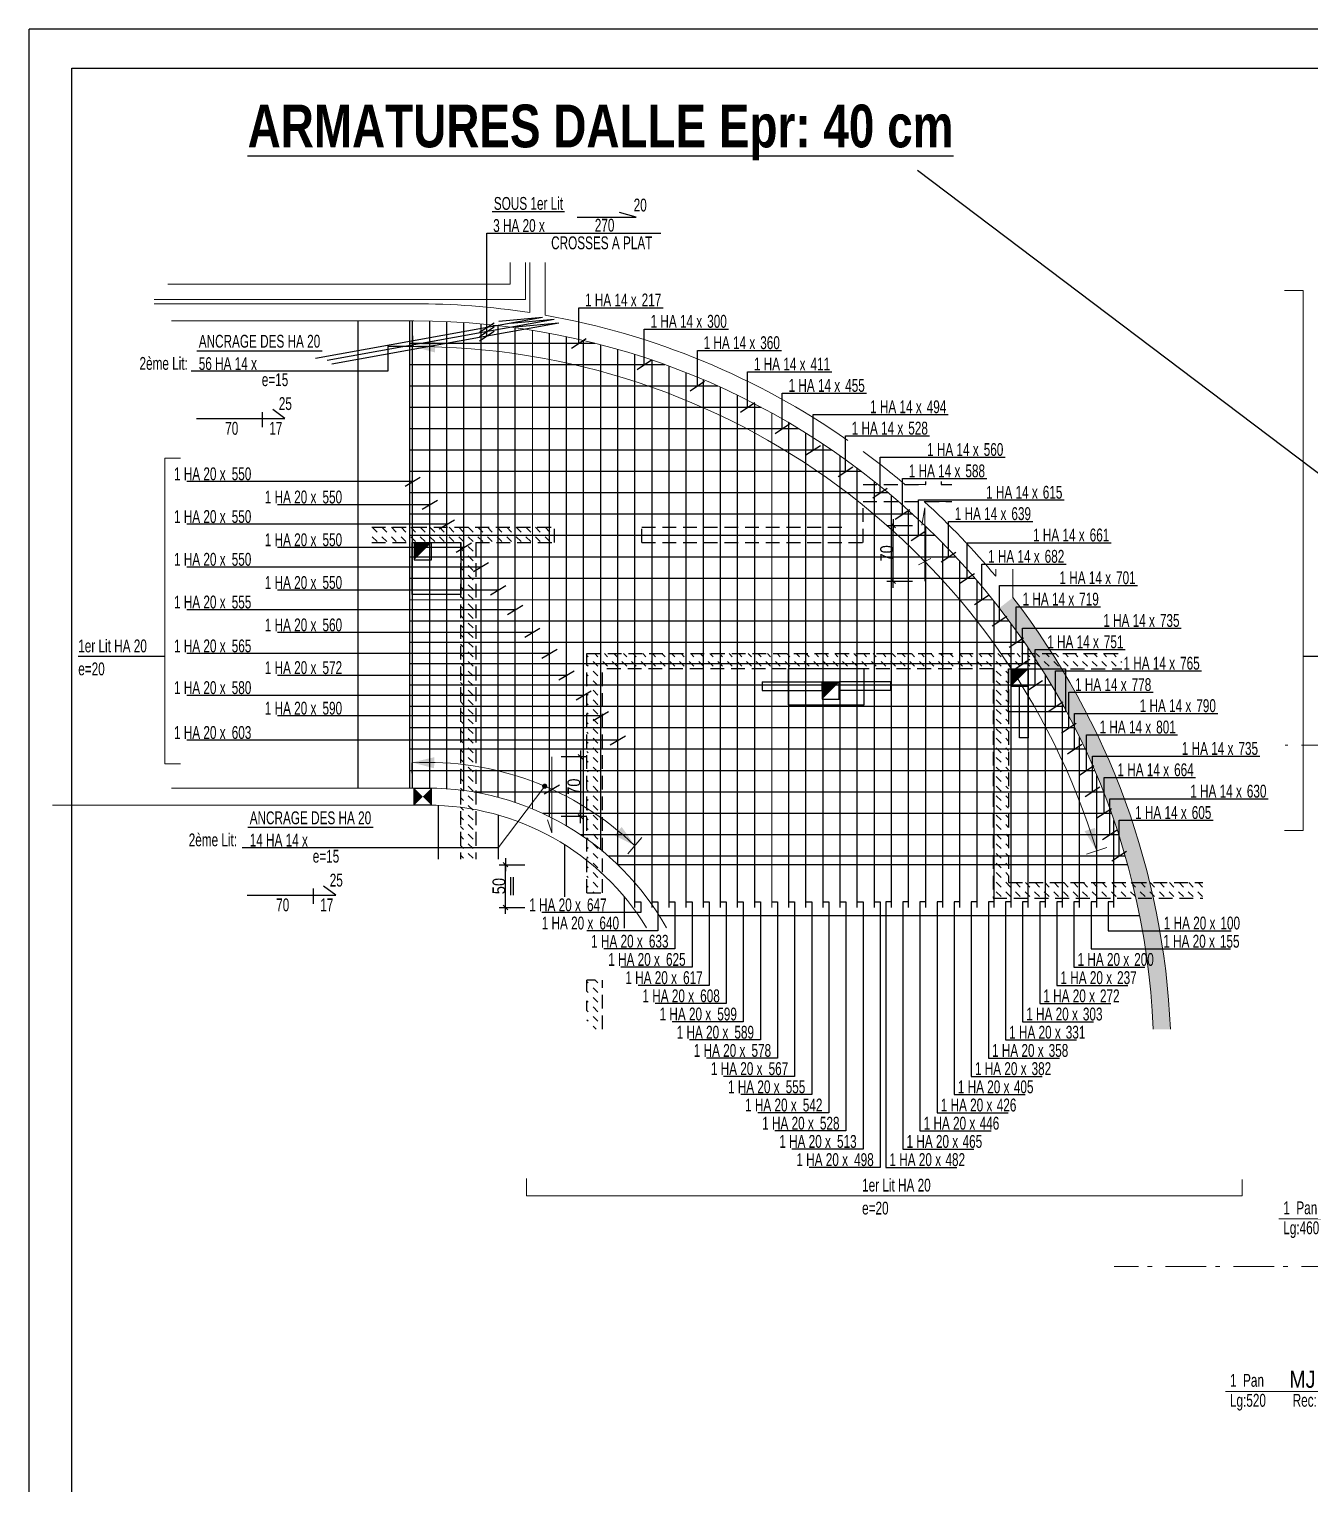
# Model space of a CAD drawing. Header units: centimetres. Extents: x 35662 to 42652, y -17547 to -13347.
# Drawn here: x 35662 to 37160, y -15049 to -13347 of the extents above; entities that cross this region are included whole.
import ezdxf
from ezdxf.enums import TextEntityAlignment as Align

# ---------------------------------------------------------------- set-up
doc = ezdxf.new("R2010")
doc.units = ezdxf.units.CM
doc.header["$LTSCALE"] = 25.4
doc.header["$PDMODE"] = 1
doc.header["$PDSIZE"] = -2
doc.linetypes.add('CACHEX2', pattern=[19.049999999999997, 12.7, -6.35])
doc.linetypes.add('Style de ligne -6', pattern=[1.0416400000000001, 0.625, -0.20828, 0.06943000000000005, -0.13893])
for name, color, linetype in [('01_cote_gen', 4, 'Continuous'), ('01_linteaux', 2, 'Continuous'), ('01_murs_sup', 2, 'CACHEX2'), ('01_poch_murs', 253, 'Continuous'), ('01_poch_poteaux', 250, 'Continuous'), ('01_resv', 32, 'Continuous'), ('01_texte', 230, 'Continuous'), ('AA_COTES', 2, 'Continuous')]:
    doc.layers.add(name, color=color, linetype=linetype)
doc.layers.add('01_murs_coup', color=5, linetype='Continuous', lineweight=60)
doc.layers.add('B Général', color=7, linetype='Continuous', lineweight=5)
doc.styles.add('impact', font='impact.ttf')
doc.styles.add('PATIO', font='ARIALN.TTF')
doc.styles.add('STYLE2', font='ARIALN.TTF')
doc.dimstyles.new('JB50', dxfattribs={"dimscale": 0.1, "dimtxt": 150, "dimasz": 15, "dimexe": 0.1, "dimexo": 0.1, "dimgap": 0.09, "dimtad": 1, "dimdec": 1, "dimdsep": 46, "dimtxsty": 'STYLE2', "dimblk1": 'BOND_G', "dimblk2": 'BOND_D', "dimsah": 1, "dimcen": 1.5, "dimdle": 0.01, "dimse1": 1, "dimse2": 1, "dimclrd": 4, "dimclre": 2, "dimclrt": 6, "dimazin": 2, "dimtfac": 2.333333333333333, "dimtdec": 1, "dimtix": 1, "dimtmove": 2, "dimatfit": 3, "dimldrblk": 'BOND_G', "dimfxl": 1, "dimtolj": 1, "dimtzin": 0, "dimarcsym": 0})
pattern_1 = [(135, (-3332.157661063662, -3495.674599498216), (-11.22532015133644, 8.881784197001252e-16), [7.9375, -7.9375])]

# ---------------------------------------------------------------- blocks, each defined once
blk = doc.blocks.new('BOND_G')
at = {"layer": 'AA_COTES', "color": 0}
for p, q in [((0, -5), (0, 14.99999999999999)), ((5, 0), (-5, 0)), ((1.767766952966312, 1.767766952966312), (-1.767766952966426, -1.767766952966426))]:
    blk.add_line(p, q, dxfattribs=at)
blk = doc.blocks.new('BOND_D')
at = {"layer": 'AA_COTES', "color": 0}
for p, q in [((5, 0), (-5, 0)), ((-1.767766952966312, -1.767766952966312), (1.767766952966426, 1.767766952966426)), ((0, 5), (0, -15))]:
    blk.add_line(p, q, dxfattribs=at)
blk = doc.blocks.new('*D49')
at = {"color": 4, "lineweight": -2, "transparency": 16777216}
blk.add_line((36672.36693884334, -13991.38816630025), (36672.36693884334, -13929.06830539344), dxfattribs=at)
at = {"layer": 'Defpoints', "color": 0, "transparency": 16777216}
for p in [(36672.36693884334, -13927.56830539344), (36709.27016148273, -13927.56830539344), (36709.27016148273, -13992.88816630025)]:
    blk.add_point(p, dxfattribs=at)
at = {"color": 4, "lineweight": -2, "transparency": 16777216, "xscale": 1.5, "yscale": 1.5, "zscale": 1.5}
for name, p, rotation in [('BOND_D', (36672.36693884334, -13927.56830539344), 90), ('BOND_G', (36672.36693884334, -13992.88816630025), 270)]:
    blk.add_blockref(name, p, dxfattribs=dict(at, rotation=rotation))
at = {"color": 6, "transparency": 16777216, "insert": (36664.69934402752, -13960.22823584684), "char_height": 15, "attachment_point": 5, "rotation": 90, "style": 'STYLE2'}
blk.add_mtext('\\A1;70', dxfattribs=at)
blk = doc.blocks.new('*D58')
at = {"color": 4, "lineweight": -2, "transparency": 16777216}
blk.add_line((36218.93096066096, -14372.97476908985), (36218.93096066096, -14325.97476908986), dxfattribs=at)
at = {"layer": 'Defpoints', "color": 0, "transparency": 16777216}
for p in [(36218.93096066096, -14324.47476908986), (36370.27818784591, -14324.47476908986), (36370.27818784591, -14374.47476908985)]:
    blk.add_point(p, dxfattribs=at)
at = {"color": 4, "lineweight": -2, "transparency": 16777216, "xscale": 1.5, "yscale": 1.5, "zscale": 1.5}
for name, p, rotation in [('BOND_D', (36218.93096066096, -14324.47476908986), 90), ('BOND_G', (36218.93096066096, -14374.47476908985), 270)]:
    blk.add_blockref(name, p, dxfattribs=dict(at, rotation=rotation))
at = {"color": 6, "transparency": 16777216, "insert": (36211.26336584514, -14349.47476908985), "char_height": 15, "attachment_point": 5, "rotation": 90, "style": 'STYLE2'}
blk.add_mtext('\\A1;50', dxfattribs=at)
blk = doc.blocks.new('*D99')
at = {"color": 4, "lineweight": -2, "transparency": 16777216}
blk.add_line((36306.60159129211, -14199.72025563593), (36306.60159129211, -14266.72025563593), dxfattribs=at)
at = {"layer": 'Defpoints', "color": 0, "transparency": 16777216}
for p in [(36273.08730271352, -14198.22025563593), (36270.27818784591, -14268.22025563593), (36306.60159129211, -14268.22025563593)]:
    blk.add_point(p, dxfattribs=at)
at = {"color": 4, "lineweight": -2, "transparency": 16777216, "xscale": 1.5, "yscale": 1.5, "zscale": 1.5}
for name, p, rotation in [('BOND_G', (36306.60159129211, -14198.22025563593), 90), ('BOND_D', (36306.60159129211, -14268.22025563593), 270)]:
    blk.add_blockref(name, p, dxfattribs=dict(at, rotation=rotation))
at = {"color": 6, "transparency": 16777216, "insert": (36298.93399647629, -14233.22025563592), "char_height": 15, "attachment_point": 5, "rotation": 90, "style": 'STYLE2'}
blk.add_mtext('\\A1;70', dxfattribs=at)

msp = doc.modelspace()

# ---------------------------------------------------------------- hatches: boundary and pattern name
at = {"layer": '01_murs_sup'}
h = msp.add_hatch(dxfattribs=at)
h.set_pattern_fill('DASH', color=256, scale=2.5, angle=135)
h.set_pattern_definition(pattern_1)
h.paths.add_polyline_path([(36062.51701313252, -13929.47476858199), (36062.51701313252, -13947.47476858199), (36166.1824830768, -13947.47476858199), (36166.1824830768, -14318.17387276848), (36184.18248307681, -14318.17387276848), (36184.1824830768, -13947.47476858199), (36276.18247282428, -13947.47476858199), (36276.18247282428, -13929.47476858199)])
h = msp.add_hatch(dxfattribs=at)
h.set_pattern_fill('DASH', color=256, scale=2.5, angle=135)
h.set_pattern_definition(pattern_1)
h.paths.add_polyline_path([(37034.21248052531, -14363.47476902133), (37034.21248052531, -14345.47476902133), (36807.18251173951, -14345.47476911393), (36807.18251163765, -14095.47476602979), (36939.70590899815, -14095.47476620463), (36939.70590899815, -14077.47476620471), (36314.18248364556, -14077.47476537954), (36314.18248364556, -14357.47473834917), (36332.18248364556, -14357.47473834917), (36332.18248364556, -14095.47476962693), (36789.18251163765, -14095.47476943735), (36789.18251174685, -14363.47476912126)])
h.paths.add_polyline_path([(36314.18248364556, -14516.8845701451), (36332.18248364556, -14516.8845701451), (36332.18248364556, -14459.47473848404), (36314.18248364556, -14459.47473848404)])
at = {"layer": '01_poch_poteaux'}
h = msp.add_hatch(color=256, dxfattribs=at)
h.dxf.hatch_style = 1
h.paths.add_polyline_path([(36812.18013473946, -14011.97561972677), (36796.35852985938, -14024.20986751807, -0.01891624325692418), (36834.41662712052, -14077.47476606582), (36858.25093006261, -14077.47476609726, 0.02262012016290113)])
h.paths.add_polyline_path([(36858.25093006261, -14077.47476609726), (36834.41662712052, -14077.47476606582, -0.003100607861043415), (36840.26652908864, -14086.47479173666), (36863.91550229363, -14086.47479173666, 0.003002379837214189)])
h.paths.add_polyline_path([(36863.91550229363, -14086.47479173666), (36840.26652908864, -14086.47479173666, -0.003076125092890253), (36845.95949710661, -14095.47476608095), (36869.43081630782, -14095.47476611192, 0.002980133674453663)])
h.paths.add_polyline_path([(36873.90576685488, -14102.9586903825, 0.002461846635441756), (36869.43081831357, -14095.47476942914), (36845.95949919596, -14095.47476942942, -0.01609083145210771), (36873.90576685488, -14143.64712037111)])
h.paths.add_polyline_path([(36873.90576685488, -14102.9586903825), (36873.90576685488, -14143.64712037111, -0.0627323129261425), (36951.77018093398, -14345.47476905496), (36972.36078776186, -14345.47476904656, 0.07430428047749849)])
h.paths.add_polyline_path([(36972.36078776186, -14345.47476904656), (36951.77018093398, -14345.47476905496, -0.005342893608261698), (36956.02686343825, -14363.47476905321), (36976.51612993903, -14363.47476904486, 0.00521570047858698)])
h.paths.add_polyline_path([(36840.46854568802, -14247.66860753521), (36924.0313014861, -14247.66860753521), (36924.0313014861, -14228.2381846157), (36840.46854568802, -14228.2381846157)], flags=9)
edge = h.paths.add_edge_path()
edge.add_line((36976.39660953179, -14516.8845701451), (36989.13173774186, -14516.8845701451))
edge.add_line((36989.13173774186, -14516.8845701451), (36989.13173774186, -14434.54580132559))
edge.add_arc((36111.68232433653, -14553.64404430689), 885.495265129403, 7.729651493187017, 12.40146809642031)
edge.add_line((36976.51612993903, -14363.47476904486), (36956.02686343825, -14363.47476905321))
edge.add_arc((36111.68232433694, -14553.64404430682), 865.4952651289865, 2.4342091044139806, 12.692767989784727, ccw=False)
edge = h.paths.add_edge_path()
edge.add_line((36989.13173774186, -14516.8845701451), (36996.41426431944, -14516.8845701451))
edge.add_arc((36111.6823243374, -14553.64404430675), 885.4952651285203, 2.379197508378856, 7.729651493185782)
edge.add_line((36989.13173774186, -14434.54580132559), (36989.13173774186, -14516.8845701451))

# ---------------------------------------------------------------- linework, layer by layer
at = {"layer": '01_cote_gen'}
for p, q in [((42651.78691890574, -13346.82118326592), (35661.78691890574, -13346.82118326594)), ((35661.78691890574, -17546.82118326594), (35661.78691890574, -13346.82118326593))]:
    msp.add_line(p, q, dxfattribs=at)
at = {"layer": '01_linteaux'}
for p, q in [((36046.42992508502, -14234.59081481147), (36046.42992508502, -13688.14763609409)), ((36106.42992508502, -13687.67828352716), (36106.429925085, -14234.36513232579)), ((36140.1824830768, -14255.07638893438), (36140.1824830768, -14318.17387276848)), ((36210.1824830768, -14266.2645313972), (36210.1824830768, -14318.17387276848)), ((36288.18248364556, -14361.87803449326), (36288.18248364555, -14301.07454263558)), ((36946.28612091183, -14324.47476908985), (36350.27818784591, -14324.47476908985)), ((36358.18248364556, -14398.82917405471), (36358.18248364555, -14362.24184629161)), ((36960.48372059125, -14384.47476908986), (36399.04810705599, -14384.47476908985))]:
    msp.add_line(p, q, dxfattribs=at)
at = {"layer": '01_murs_coup', "linetype": 'Continuous', "lineweight": 18}
for p, q in [((36224.16600764525, -13619.89224222757), (36224.16600764526, -13645.14877934553)), ((36242.16600764526, -13619.89224222757), (36242.16600764526, -13663.14877934554)), ((36247.21442390972, -13678.5823810221), (36247.21442390972, -13619.89224222757)), ((36265.21442390972, -13678.49345034772), (36265.21442390973, -13619.89224222757)), ((36265.21442390972, -13681.56047092293), (36265.21442390972, -13619.89224222757)), ((36224.16600764526, -13645.14877934554), (35824.16600840194, -13645.14877934554)), ((36224.16600764526, -13645.14877934554), (36103.76217296419, -13645.14877934554)), ((36242.16600764526, -13663.14877934554), (35808.16600840194, -13663.14877934554)), ((36242.16600764526, -13663.14877934554), (36103.76217296418, -13663.14877934554)), ((37129.9147239773, -13652.60948011555), (37151.50598889755, -13652.60948011555)), ((37151.50598889755, -13652.60948011555), (37151.50598889755, -14284.55007669896)), ((36111.68232433745, -13668.14877917827), (35808.16600840195, -13668.14877917827)), ((36111.68232433745, -13668.14877917827), (36103.76217296418, -13668.14877917827)), ((36111.68232433745, -13688.14877917827), (35828.16600840195, -13688.14877917827)), ((36111.68232433745, -13688.14877917827), (36103.76217296418, -13688.14877917827)), ((36250.27818784591, -14259.1357145145), (36250.2781878459, -13699.31785333625)), ((36530.27818784591, -14374.47476908985), (36530.27818784591, -13796.10885897644)), ((35838.73091702956, -13848.69535676163), (35820.54676493757, -13848.69535676163)), ((35820.54676493757, -13848.69535676163), (35820.54676493757, -14185.19617792378)), ((36685.78826297415, -13879.47475118592), (36710.23012791957, -13879.47475118592)), ((36685.78826297411, -13879.47475118592), (36710.23012791957, -13879.47475118592)), ((36710.18247263048, -13876.29058133471), (36710.18247263048, -13879.4747512229)), ((36710.23012791957, -13876.29058133471), (36710.23012791957, -13879.47475118592)), ((36728.23012791957, -13876.29058133471), (36728.23012791957, -13879.47475118592)), ((36728.2301280793, -13879.47475118592), (36740.8566325955, -13879.47475118592)), ((36728.23012791957, -13879.47475118592), (36740.8566325955, -13879.47475118592)), ((36708.47743197718, -13899.47475118592), (36740.8566325955, -13899.47475118592)), ((36709.27016148273, -13906.99059089473), (36705.66404273141, -13927.26117784463)), ((36709.27016148273, -13906.99059089473), (36709.27016148273, -13992.88816630025)), ((36792.18013473946, -13978.53358735973), (36792.18013473946, -13987.05372087806)), ((36812.18013473946, -13978.53358735973), (36812.18013473946, -14011.97561972677)), ((36788.71891612692, -14014.47476908985), (36106.429925085, -14014.47476908986)), ((35820.54676493757, -14185.19617792378), (35820.54676493757, -14206.53014786565)), ((35838.73091702956, -14206.53014786565), (35820.54676493757, -14206.53014786565)), ((36273.08730271352, -14198.22025563593), (36273.08730271352, -14287.05833247499)), ((36127.86588546764, -14234.8356279769), (35828.16600840195, -14234.8356279769)), ((36127.86588546764, -14234.8356279769), (36062.51701313251, -14234.8356279769)), ((36127.86588670195, -14254.8356279769), (35689.13554487505, -14254.8356279769)), ((36127.86588670195, -14254.8356279769), (36062.51701313251, -14254.8356279769)), ((36273.08730271352, -14287.05833247499), (36267.85738601595, -14271.90062002918)), ((37151.50598889755, -14284.55007669896), (37129.9147239773, -14284.55007669896)), ((36243.58581475717, -14711.76387208833), (36243.58581475717, -14691.78484596197)), ((37080.34694464605, -14692.73619610256), (37080.34694464605, -14711.76387208833)), ((37080.34694464605, -14711.76387208833), (36243.58581475717, -14711.76387208833))]:
    msp.add_line(p, q, dxfattribs=at)
for centre, radius, start, end in [((36111.68232433745, -14553.64404430673), 885.4952651284708, 81.1958183215422, 90), ((36111.68232433745, -14553.64404430673), 885.4952651284708, 81.1958183215425, 90), ((36111.68232433745, -14553.64404430673), 885.4952651284708, 55.03170159053975, 80.01527817753073), ((36111.68232433745, -14553.64404430673), 865.4952651284675, 2.434209104412161, 90), ((36111.68232433745, -14553.64404430673), 885.4952651284708, 49.58310368500369, 53.59773383139424), ((36111.68232433745, -14553.64404430673), 885.4952651284708, 39.78115545622403, 47.62597131951355), ((36111.68232433745, -14553.64404430673), 885.4952651284708, 2.379197508373615, 37.71342313309149), ((36127.90959637596, -14555.09301573142), 320.2573907374179, 29.33552111288969, 90.00782011795503), ((36127.90958846371, -14555.09306316974), 300.2574383732797, 31.50390103751146, 90.00833926559378)]:
    msp.add_arc(centre, radius, start, end, dxfattribs=at)
at = {"layer": '01_murs_sup', "ltscale": 0.05}
for p, q in [((36637.18247340612, -13879.4747512229), (36710.18247271034, -13879.4747512229)), ((36728.18247279021, -13876.29058133471), (36728.18247279021, -13879.4747512229)), ((36728.18247271034, -13879.4747512229), (36740.85663259551, -13879.4747512229)), ((36637.18247340612, -13947.47476858199), (36637.18247340612, -13899.4747512229)), ((36637.18247340612, -13899.4747512229), (36740.8566325955, -13899.4747512229)), ((36062.51701313251, -13929.47476858199), (36276.18247282428, -13929.47476858199)), ((36276.18247282428, -13947.47476858199), (36276.18247282428, -13929.47476858199)), ((36378.18247295915, -13929.47476858199), (36619.18247340612, -13929.47476858199)), ((36378.18247295915, -13947.47476858199), (36378.18247295915, -13929.47476858199)), ((36062.51701313251, -13947.47476858198), (36166.1824830768, -13947.47476858199)), ((36166.1824830768, -13947.47476858199), (36166.1824830768, -14318.17387276848)), ((36166.1824830768, -13947.47476858199), (36166.1824830768, -14318.17387276848)), ((36184.1824830768, -13947.47476858199), (36184.1824830768, -14318.17387276848)), ((36184.1824830768, -13947.47476858199), (36184.1824830768, -14318.17387276848)), ((36184.1824830768, -13947.47476858199), (36276.18247282428, -13947.47476858199)), ((36378.18247295915, -13947.47476858199), (36637.18247340612, -13947.47476858199)), ((36314.18248302265, -14077.47476537954), (36939.70590899815, -14077.47476620471)), ((36314.18248364556, -14357.47473834917), (36314.18248364556, -14077.47476962693)), ((36332.18248364556, -14357.47473834917), (36332.18248364556, -14095.47476962693)), ((36789.18251163765, -14095.47476943735), (36332.18248364556, -14095.47476962693)), ((36789.18251163765, -14095.47476943735), (36789.18251174685, -14363.47476912126)), ((36807.18251163765, -14095.47476943001), (36807.18251173951, -14345.47476911393)), ((36807.18251162209, -14095.47476602979), (36939.70590899815, -14095.47476620463)), ((36807.18251162209, -14095.47476602979), (36939.70590899815, -14095.47476620463)), ((36807.18251173951, -14345.47476911393), (37034.21248052531, -14345.47476902133)), ((36314.18248364556, -14357.47473834917), (36332.18248364556, -14357.47473834917)), ((36789.18251174685, -14363.47476912126), (37034.21248052531, -14363.47476902132)), ((36323.56078473809, -14459.47473848404), (36314.18248364556, -14459.47473848404)), ((36314.18248364556, -14472.54707769416), (36314.18248364556, -14459.47473848404)), ((36332.18248364556, -14516.8845701451), (36332.18248364556, -14459.47473848404)), ((36314.18248364556, -14494.99771799685), (36314.18248364556, -14483.7723978455))]:
    msp.add_line(p, q, dxfattribs=at)
at = {"layer": '01_poch_murs'}
for p, q in [((36110.27818784591, -14234.8356279769), (36110.2781878459, -13688.14877917827)), ((36130.27818784591, -14234.84438404599), (36130.27818784589, -13688.34857579891)), ((36150.27818784591, -14235.61775465853), (36150.2781878459, -13689.00977868928)), ((36170.27818784591, -14237.65058192838), (36170.27818784589, -13690.13458938485)), ((36190.27818784591, -14240.96731617789), (36190.2781878459, -13691.72482291812)), ((36210.27818784591, -14245.60923350496), (36210.27818784589, -13693.78306155498)), ((36230.27818784591, -14251.63714117566), (36230.2781878459, -13696.31267597913)), ((36323.5242028501, -13714.47476908985), (36106.42992508502, -13714.47476908985)), ((36270.27818784591, -14268.22025563593), (36270.27818784591, -13702.80363269137)), ((36290.27818784591, -14279.04730062973), (36290.2781878459, -13706.77594861682)), ((36310.27818784591, -14291.83175164723), (36310.2781878459, -13711.24168381792)), ((36330.27818784591, -14306.87587388096), (36330.2781878459, -13716.20873192924)), ((36350.27818784591, -14324.62174669857), (36350.27818784591, -13721.68607188478)), ((36370.27818784591, -14374.47476908985), (36370.27818784591, -13727.68385559537)), ((36390.27818784591, -14374.47476908985), (36390.27818784591, -13734.21351107297)), ((36405.29847725248, -13739.47476908986), (36106.42992508501, -13739.47476908986)), ((36410.27818784591, -14374.47476908985), (36410.27818784591, -13741.28786364739)), ((36430.27818784591, -14374.47476908985), (36430.27818784591, -13748.9212785575)), ((36467.06086760289, -13764.47476908985), (36106.42992508501, -13764.47476908985)), ((36450.27818784591, -14374.47476908985), (36450.27818784591, -13757.12982900687)), ((36470.27818784591, -14374.47476908985), (36470.27818784591, -13765.93149481014)), ((36490.27818784591, -14374.47476908985), (36490.27818784591, -13775.34639809798)), ((36510.27818784591, -14374.47476908985), (36510.27818784591, -13785.3970843038)), ((36518.04099937013, -13789.47476908986), (36106.429925085, -13789.47476908986)), ((36561.91652620926, -13814.47476908985), (36106.42992508501, -13814.47476908985)), ((36550.27818784591, -14374.47476908985), (36550.27818784591, -13807.51019406734)), ((36570.27818784591, -14374.47476908985), (36570.27818784591, -13819.63322154407)), ((36590.27818784591, -14374.47476908985), (36590.27818784591, -13832.51433794844)), ((36600.60389299238, -13839.47476908985), (36106.42992508501, -13839.47476908986)), ((36610.27818784591, -14374.47476908985), (36610.27818784591, -13846.19495154312)), ((36635.25444358832, -13864.47476908986), (36106.42992508501, -13864.47476908985)), ((36630.27818784591, -14374.47476908985), (36630.27818784591, -13860.72241503563)), ((36650.27818784591, -14374.47476908985), (36650.27818784591, -13876.15120318487)), ((36666.62486894696, -13889.47476908985), (36106.42992508501, -13889.47476908985)), ((36670.27818784591, -14374.47476908985), (36670.27818784591, -13892.54441850814)), ((36695.24439608178, -13914.47476908986), (36106.42992508501, -13914.47476908985)), ((36690.27818784591, -14374.47476908985), (36690.27818784591, -13909.97574410025)), ((36721.50045734054, -13939.47476908986), (36106.42992508501, -13939.47476908985)), ((36710.27818784591, -14374.47476908985), (36710.27818784591, -13928.53201742646)), ((36730.27818784591, -14374.47476908985), (36730.27818784591, -13948.31668526039)), ((36745.68675578901, -13964.47476908985), (36106.42992508501, -13964.47476908986)), ((36750.27818784591, -14374.47476908985), (36750.27818784591, -13969.45453989084)), ((36768.03214178319, -13989.47476908985), (36106.429925085, -13989.47476908985)), ((36770.27818784591, -14374.47476908985), (36770.27818784591, -13992.09837160562)), ((36790.27818784591, -14374.47476908985), (36790.27818784591, -14016.43858269171)), ((36807.89494299841, -14039.47476908985), (36106.42992508501, -14039.47476908985)), ((36810.27818784591, -14374.47476908985), (36810.27818784591, -14042.71755894052)), ((36825.68195609057, -14064.47476908986), (36106.429925085, -14064.47476908985)), ((36830.27818784591, -14374.47476908985), (36830.27818784591, -14071.25204716298)), ((36842.18142625643, -14089.47476908985), (36106.429925085, -14089.47476908985)), ((36850.27818784591, -14374.47476908985), (36850.27818784591, -14102.46979374716)), ((36857.47881243945, -14114.47476908985), (36106.42992508499, -14114.47476908985)), ((36871.64670865169, -14139.47476908986), (36106.429925085, -14139.47476908986)), ((36870.27818784591, -14374.47476908985), (36870.27818784591, -14136.97346719856)), ((36884.74721759478, -14164.47476908985), (36106.429925085, -14164.47476908985)), ((36890.27818784591, -14374.47476908985), (36890.27818784591, -14175.66185519286)), ((36896.83377020494, -14189.47476908986), (36106.429925085, -14189.47476908986)), ((36907.9525402244, -14214.47476908986), (36106.42992508499, -14214.47476908985)), ((36910.27818784591, -14374.47476908985), (36910.27818784591, -14219.98748323384)), ((36918.14355742277, -14239.47476908985), (36182.22275048106, -14239.47476908985)), ((36927.44159289059, -14264.47476908986), (36262.46750599454, -14264.47476908985)), ((36930.27818784591, -14374.47476908985), (36930.27818784591, -14272.60513915898)), ((36935.8768693274, -14289.47476908985), (36306.82785529047, -14289.47476908985)), ((36943.47563505354, -14314.47476908985), (36339.25683601982, -14314.47476908985))]:
    msp.add_line(p, q, dxfattribs=at)
at = {"layer": '01_resv'}
for p, q in [((36112.20944935452, -13947.71707228414), (36112.20944935452, -13967.71707228414)), ((36112.20944935452, -13947.71707228414), (36132.20944935452, -13947.71707228414)), ((36112.20944935452, -13947.71707228414), (36112.20944935452, -13967.71707228414)), ((36132.20944935452, -13967.71707228414), (36132.20944935452, -13947.71707228414)), ((36112.20944935452, -13967.71707228414), (36132.20944935452, -13967.71707228414)), ((36810.11137844589, -14095.84757178025), (36830.11137844613, -14095.84757178025)), ((36810.11137844613, -14115.84757178025), (36810.11137844589, -14095.84757178025)), ((36830.11137844613, -14095.84757178025), (36830.11137844613, -14115.84757178025)), ((36519.14905904618, -14110.5603399682), (36519.14905904618, -14120.5603399682)), ((36519.14905904618, -14110.5603399682), (36589.14905904618, -14110.5603399682)), ((36519.14905904618, -14120.5603399682), (36589.14905904618, -14120.5603399682)), ((36589.14905904618, -14110.8513197098), (36589.14905904618, -14130.8513197098)), ((36609.14905904618, -14110.8513197098), (36589.14905904618, -14110.8513197098)), ((36589.14905904618, -14120.5603399682), (36589.14905904618, -14110.8513197098)), ((36669.14905904618, -14110.5603399682), (36609.14905904618, -14110.5603399682)), ((36609.14905904618, -14130.8513197098), (36609.14905904618, -14110.8513197098)), ((36609.14905904618, -14120.5603399682), (36609.14905904618, -14110.8513197098)), ((36669.14905904618, -14120.5603399682), (36609.14905904618, -14120.5603399682)), ((36669.14905904618, -14110.8513197098), (36669.14905904618, -14120.5603399682)), ((36830.11137844613, -14115.84757178025), (36810.11137844613, -14115.84757178025)), ((36820.11137844613, -14175.84757178025), (36820.11137844613, -14115.84757178025)), ((36830.11137844613, -14115.84757178025), (36830.11137844613, -14175.84757178025)), ((36589.14905904618, -14130.8513197098), (36609.14905904618, -14130.8513197098)), ((36830.11137844613, -14175.84757178025), (36820.11137844613, -14175.84757178025)), ((36112.10944935452, -14234.86376645019), (36132.08131088124, -14234.86376645019)), ((36112.10944935452, -14254.82851269567), (36112.10944935452, -14234.86376645019)), ((36132.08131088124, -14234.86376645019), (36132.07419560001, -14254.82851269567)), ((36132.07419560001, -14254.82851269567), (36112.10944935452, -14254.82851269567))]:
    msp.add_line(p, q, dxfattribs=at)
for points in [[(36109.64875747562, -13947.50170180962), (36166.65660443436, -13947.47476897836), (36166.6578382999, -14008.47476887409), (36109.64874475139, -14008.47476887409)], [(36549.25337652312, -14137.47476906667), (36638.25337652312, -14137.47477069822), (36638.25337652312, -14095.47476743512), (36549.25337652312, -14095.47476580357)], [(36806.9322239986, -14095.4747694299), (36873.90576685488, -14095.47476942908), (36873.90576685488, -14145.47476915899), (36806.9322239986, -14145.47476915981)]]:
    msp.add_lwpolyline(points, close=True, dxfattribs=at)
for points in [[(36112.20944935452, -13967.71707228414), (36112.20944935452, -13947.71707228414), (36132.20944935452, -13947.71707228414)], [(36810.11137844613, -14115.84757178025), (36810.11137844613, -14095.84757178025), (36830.11137844613, -14095.84757178025)], [(36589.14905904618, -14130.8513197098), (36589.14905904618, -14110.8513197098), (36609.14905904618, -14110.8513197098)], [(36112.10944935452, -14234.86376645019), (36112.10944935452, -14254.82851269567), (36132.07419560001, -14254.82851269567), (36132.3542015655, -14234.86710605306)]]:
    msp.add_solid(points, dxfattribs=at)
at = {"layer": '01_texte'}
for p, q in [((35711.78691890574, -17496.8212193025), (35711.78691890574, -13392.69723497873)), ((35711.78691890574, -13392.69723497873), (42601.78691890574, -13392.69723497873)), ((36700.66320772274, -13511.94385180805), (38265.57626040525, -14695.5560887028))]:
    msp.add_line(p, q, dxfattribs=at)
at = {"layer": '01_texte', "ltscale": 5}
for p, q in [((36203.32537584173, -13560.18935114625), (36287.94120448237, -13560.18935114625)), ((36371.59473364246, -13566.73462427379), (36352.22962728834, -13561.26511673092)), ((36302.55390731999, -13566.73462427379), (36371.59473364246, -13566.73462427379)), ((36197.16416473137, -13705.97861506547), (36197.16416473137, -13585.72908557085)), ((36197.16416473137, -13585.72908557085), (36400.63626007381, -13585.72908557085)), ((36262.21913539866, -13684.21598273252), (35996.77288650912, -13732.05057238881)), ((36262.21913539866, -13684.21598273252), (36211.22576531172, -13688.87912324987)), ((36304.5897903226, -13714.47476908985), (36304.5897903226, -13672.76073520814)), ((36304.5897903226, -13672.76073520814), (36403.10884006061, -13672.76073520814)), ((36275.82801947083, -13686.5475529912), (36010.38177058129, -13734.38214264749)), ((36281.27155793284, -13690.82209031636), (36015.8253090433, -13738.65667997265)), ((36188.65320933499, -13701.57682716219), (36205.67512012776, -13690.3015259613)), ((36188.65320933499, -13706.36077860159), (36205.67512012776, -13695.08547740071)), ((36188.65320933499, -13711.61626566591), (36205.67512012776, -13700.34096446503)), ((36275.82801947083, -13686.5475529912), (36224.83464938389, -13691.21069350854)), ((36281.27155793284, -13690.82209031636), (36230.2781878459, -13695.48523083371)), ((36381.2220203002, -13739.47476908986), (36381.2220203002, -13697.76073520815)), ((36381.2220203002, -13697.76073520815), (36479.74107003821, -13697.76073520815)), ((36081.36006873906, -13718.14877917827), (36081.36006873906, -13747.20014092548)), ((36111.68232433745, -13718.14877917827), (36081.36006873906, -13718.14877917827)), ((36296.07883492621, -13720.11241969029), (36313.10074571898, -13708.83711848941)), ((35857.78200210856, -13723.07342476691), (36004.51704927458, -13723.07342476691)), ((36372.71106490381, -13745.1124196903), (36389.73297569658, -13733.83711848942)), ((36443.26323788868, -13764.47476908985), (36443.26323788868, -13722.76073520814)), ((36443.26323788868, -13722.76073520814), (36541.78228762669, -13722.76073520814)), ((36081.36006873906, -13747.20014092548), (35851.37526867224, -13747.20014092548)), ((36502.04291143907, -13789.47476908986), (36502.04291143907, -13747.76073520815)), ((36502.04291143907, -13747.76073520815), (36600.56196117708, -13747.76073520815)), ((36434.75228249229, -13770.1124196903), (36451.77419328506, -13758.83711848941)), ((36493.53195604269, -13795.1124196903), (36510.55386683546, -13783.83711848942)), ((36542.57498498341, -13814.47476908985), (36542.57498498341, -13772.76073520814)), ((36542.57498498341, -13772.76073520814), (36641.09403472142, -13772.76073520814)), ((35857.38545264567, -13802.37631958559), (35960.89309462691, -13802.37631958559)), ((35934.3221723754, -13794.84578150887), (35934.3221723754, -13812.68131821003)), ((35960.89309462691, -13802.37631958559), (35946.61620964779, -13792.07132096115)), ((36578.77463015531, -13839.47476908985), (36578.77463015531, -13797.76073520814)), ((36578.77463015531, -13797.76073520814), (36736.45183229817, -13797.76073520814)), ((36534.06402958703, -13820.1124196903), (36551.08594037979, -13808.83711848941)), ((36570.26367475893, -13845.1124196903), (36587.2855855517, -13833.83711848941)), ((36616.36761962986, -13864.47476908986), (36616.36761962986, -13822.76073520814)), ((36616.36761962986, -13822.76073520814), (36714.88666936787, -13822.76073520814)), ((36656.88453394159, -13889.47476908985), (36656.88453394159, -13847.76073520814)), ((36656.88453394159, -13847.76073520814), (36803.11179701054, -13847.76073520814)), ((36101.37786103387, -13881.53982208718), (36119.17851465794, -13870.86576878976)), ((36607.85666423348, -13870.1124196903), (36624.87857502625, -13858.83711848941)), ((36110.2781878459, -13876.20279543847), (35846.07258722245, -13876.20279543847)), ((36648.3735785452, -13895.1124196903), (36665.39548933797, -13883.83711848941)), ((36683.15638762347, -13914.47476908986), (36683.15638762347, -13872.76073520814)), ((36683.15638762347, -13872.76073520814), (36781.67543736148, -13872.76073520814)), ((36130.27818784591, -13903.32979449679), (35952.22758978492, -13903.32979449679)), ((36121.37786103388, -13908.6668211455), (36139.17851465795, -13897.99276784808)), ((36701.92191134574, -13939.47476908986), (36701.92191134574, -13897.76073520814)), ((36701.92191134574, -13897.76073520814), (36872.16481224114, -13897.76073520814)), ((36141.37786103387, -13931.53982208718), (36159.17851465794, -13920.86576878976)), ((36674.64543222709, -13920.1124196903), (36691.66734301986, -13908.83711848941)), ((36736.95098266008, -13964.47476908985), (36736.95098266008, -13922.76073520814)), ((36736.95098266008, -13922.76073520814), (36835.47003239809, -13922.76073520814)), ((36150.2781878459, -13926.20279543847), (35846.07258722245, -13926.20279543847)), ((36693.41095594935, -13945.1124196903), (36710.43286674212, -13933.83711848941)), ((36170.2781878459, -13953.32979449679), (35952.22758978492, -13953.32979449679)), ((36161.37786103387, -13958.6668211455), (36179.17851465794, -13947.99276784807)), ((36758.6356123906, -13989.47476908985), (36758.6356123906, -13947.76073520814)), ((36758.6356123906, -13947.76073520814), (36927.01754179393, -13947.76073520814)), ((36181.37786103387, -13981.53982208718), (36199.17851465794, -13970.86576878976)), ((36728.4400272637, -13970.1124196903), (36745.46193805647, -13958.83711848941)), ((36775.87918931351, -14014.47476908985), (36775.87918931351, -13972.76073520814)), ((36775.87918931351, -13972.76073520814), (36874.39823905152, -13972.76073520814)), ((36190.27818784591, -13976.20279543847), (35846.07258722245, -13976.20279543847)), ((36750.12465699422, -13995.1124196903), (36767.14656778699, -13983.83711848941)), ((36210.1824830768, -14003.32979449679), (35952.22758978492, -14003.32979449679)), ((36201.28215626477, -14008.6668211455), (36219.08280988884, -13997.99276784807)), ((36796.51933787642, -14039.47476908985), (36796.51933787642, -13997.76073520814)), ((36796.51933787642, -13997.76073520814), (36957.87591668131, -13997.76073520814)), ((36221.37786103388, -14031.53982208718), (36239.17851465795, -14020.86576878976)), ((36767.36823391712, -14020.1124196903), (36784.39014470989, -14008.83711848941)), ((36816.22895049718, -14064.47476908986), (36816.22895049718, -14022.76073520814)), ((36816.22895049718, -14022.76073520814), (36914.74800023519, -14022.76073520814)), ((36230.27818784591, -14026.20279543847), (35846.07258722245, -14026.20279543847)), ((36788.00838248004, -14045.1124196903), (36805.03029327281, -14033.83711848941)), ((36250.27818784591, -14052.95436098289), (35952.22758978492, -14052.95436098289)), ((36241.37786103387, -14058.2913876316), (36259.17851465794, -14047.61733433418)), ((36807.7179951008, -14070.1124196903), (36824.73990589357, -14058.83711848941)), ((36823.58338695369, -14089.47476908985), (36823.58338695369, -14047.76073520814)), ((36823.58338695369, -14047.76073520814), (37009.12637083474, -14047.76073520814)), ((36261.37786103387, -14082.87694789446), (36279.17851465794, -14072.20289459704)), ((36838.29205908214, -14114.47476908985), (36838.29205908214, -14072.76073520814)), ((36838.29205908214, -14072.76073520814), (36943.57825050249, -14072.76073520814)), ((35820.54676493757, -14080.896754935), (35719.3479443608, -14080.896754935)), ((36270.27818784591, -14077.53992124575), (35846.07258722246, -14077.53992124575)), ((36815.0724315573, -14095.1124196903), (36832.09434235007, -14083.83711848941)), ((37252.70480947432, -14080.896754935), (37151.50598889755, -14080.896754935)), ((36290.27818784591, -14102.95436098289), (35952.22758978492, -14102.95436098289)), ((36281.37786103388, -14108.2913876316), (36299.17851465795, -14097.61733433418)), ((36829.78110368575, -14120.1124196903), (36846.80301447852, -14108.83711848941)), ((36862.06123388797, -14139.47476908986), (36862.06123388797, -14097.76073520814)), ((36862.06123388797, -14097.76073520814), (37032.74505762919, -14097.76073520814)), ((36310.27818784591, -14126.33560825757), (35846.07258722246, -14126.33560825757)), ((36301.37786103388, -14131.67263490628), (36319.17851465795, -14120.99858160886)), ((36877.58629594865, -14164.47476908985), (36877.58629594865, -14122.76073520814)), ((36877.58629594865, -14122.76073520814), (36976.10534568666, -14122.76073520814)), ((36853.55027849159, -14145.1124196903), (36870.57218928436, -14133.83711848941)), ((36330.27818784591, -14150.38283170023), (35952.22758978492, -14150.38283170023)), ((36321.37786103388, -14155.71985834894), (36339.17851465795, -14145.04580505152)), ((36869.07534055227, -14170.1124196903), (36886.09725134504, -14158.83711848941)), ((36884.42117745789, -14189.1786621651), (36884.42117745789, -14147.46462828338)), ((36884.42117745789, -14147.46462828338), (37051.69266797286, -14147.46462828338)), ((36341.37786103388, -14184.18398321454), (36359.17851465795, -14173.50992991712)), ((36898.4844276884, -14214.1786621651), (36898.4844276884, -14172.46462828338)), ((36898.4844276884, -14172.46462828338), (37004.77685082181, -14172.46462828338)), ((36350.27818784591, -14178.84695656583), (35846.07258722245, -14178.84695656583)), ((36875.91022206151, -14194.81631276554), (36892.93213285428, -14183.54101156465)), ((36889.97347229202, -14219.81631276554), (36906.99538308479, -14208.54101156465)), ((36905.37826441433, -14239.17866216509), (36905.37826441433, -14197.46462828338)), ((36905.37826441433, -14197.46462828338), (37100.97714032073, -14197.46462828338)), ((36918.89005991073, -14264.1786621651), (36918.89005991073, -14222.46462828338)), ((36918.89005991073, -14222.46462828338), (37025.72369776679, -14222.46462828338)), ((36264.18697590149, -14241.67673126203), (36281.98762952556, -14231.00267796461)), ((36896.86730901794, -14244.81631276554), (36913.88921981071, -14233.54101156465)), ((36910.37910451434, -14269.81631276554), (36927.40101530711, -14258.54101156465)), ((36925.49265866405, -14289.17866216509), (36925.49265866405, -14247.46462828338)), ((36925.49265866405, -14247.46462828338), (37110.80775209426, -14247.46462828338)), ((36936.51753687063, -14314.17866216509), (36936.51753687063, -14272.46462828338)), ((36936.51753687063, -14272.46462828338), (37046.35912789308, -14272.46462828338)), ((35917.36896695622, -14280.6408677384), (36064.10401412223, -14280.6408677384)), ((36916.98170326767, -14294.81631276554), (36934.00361406044, -14283.54101156465)), ((36210.1824830768, -14304.76758389697), (35910.96223351989, -14304.76758389697)), ((36928.00658147425, -14319.81631276554), (36945.02849226702, -14308.54101156465)), ((36224.74904170509, -14339.05283426784), (36224.74904170509, -14360.27623097204)), ((36227.65802167136, -14339.05283426784), (36227.65802167136, -14360.27623097204)), ((35916.97241749332, -14359.94376255708), (36020.48005947456, -14359.94376255708)), ((35993.90913722305, -14352.41322448036), (35993.90913722305, -14370.24876118152)), ((36020.48005947456, -14359.94376255708), (36006.20317449544, -14349.63876393264)), ((36376.98881422504, -14380.48306080302), (36261.51707142287, -14380.48306080302)), ((36370.27818784591, -14367.73060882321), (36376.98881422504, -14367.73060882321)), ((36376.98881422504, -14367.73060882321), (36376.98881422504, -14380.48306080302)), ((36390.27818784591, -14367.73060882321), (36396.98881422504, -14367.73060882321)), ((36396.98881422504, -14367.73060882321), (36396.98881422504, -14401.77389582942)), ((36410.27818784591, -14367.73060882321), (36416.98881422504, -14367.73060882321)), ((36416.98881422504, -14367.73060882321), (36416.98881422504, -14423.06473085583)), ((36430.27818784591, -14367.73060882321), (36436.98881422504, -14367.73060882321)), ((36436.98881422504, -14367.73060882321), (36436.98881422504, -14444.35556588223)), ((36450.27818784591, -14367.73060882321), (36456.98881422504, -14367.73060882321)), ((36456.98881422504, -14367.73060882321), (36456.98881422504, -14465.64640090863)), ((36470.27818784591, -14367.73060882321), (36476.98881422504, -14367.73060882321)), ((36476.98881422504, -14367.73060882321), (36476.98881422504, -14486.93723593504)), ((36490.27818784591, -14367.73060882321), (36496.98881422504, -14367.73060882321)), ((36496.98881422504, -14367.73060882321), (36496.98881422504, -14508.22807096144)), ((36510.27818784591, -14367.73060882321), (36516.98881422504, -14367.73060882321)), ((36516.98881422504, -14367.73060882321), (36516.98881422504, -14529.51890598785)), ((36530.27818784591, -14367.73060882321), (36536.98881422504, -14367.73060882321)), ((36536.98881422504, -14367.73060882321), (36536.98881422504, -14550.80974101425)), ((36550.27818784591, -14367.73060882321), (36556.98881422504, -14367.73060882321)), ((36556.98881422504, -14367.73060882321), (36556.98881422504, -14572.10057604066)), ((36570.27818784591, -14367.73060882321), (36576.98881422504, -14367.73060882321)), ((36576.98881422504, -14367.73060882321), (36576.98881422504, -14593.39141106706)), ((36590.27818784591, -14367.73060882321), (36596.98881422504, -14367.73060882321)), ((36596.98881422504, -14367.73060882321), (36596.98881422504, -14614.68224609346)), ((36610.27818784591, -14367.73060882321), (36616.98881422504, -14367.73060882321)), ((36616.98881422504, -14367.73060882321), (36616.98881422504, -14635.97308111987)), ((36630.27818784591, -14367.73060882321), (36636.98881422504, -14367.73060882321)), ((36636.98881422504, -14367.73060882321), (36636.98881422504, -14657.26391614627)), ((36650.27818784591, -14367.73060882321), (36656.98881422504, -14367.73060882321)), ((36656.98881422504, -14367.73060882321), (36656.98881422504, -14678.55475117268)), ((36670.27818784591, -14367.73060882321), (36663.56756146677, -14367.73060882321)), ((36663.56756146677, -14367.73060882321), (36663.56756146677, -14678.55475117268)), ((36690.27818784591, -14367.73060882321), (36683.56756146677, -14367.73060882321)), ((36683.56756146677, -14367.73060882321), (36683.56756146677, -14657.26391614627)), ((36710.27818784591, -14367.73060882321), (36703.56756146677, -14367.73060882321)), ((36703.56756146677, -14367.73060882321), (36703.56756146677, -14635.97308111987)), ((36730.27818784591, -14367.73060882321), (36723.56756146677, -14367.73060882321)), ((36723.56756146677, -14367.73060882321), (36723.56756146677, -14614.68224609346)), ((36750.27818784591, -14367.73060882321), (36743.56756146677, -14367.73060882321)), ((36743.56756146677, -14367.73060882321), (36743.56756146677, -14593.39141106706)), ((36770.27818784591, -14367.73060882321), (36763.56756146677, -14367.73060882321)), ((36763.56756146677, -14367.73060882321), (36763.56756146677, -14572.10057604066)), ((36790.27818784591, -14367.73060882321), (36783.56756146677, -14367.73060882321)), ((36783.56756146677, -14367.73060882321), (36783.56756146677, -14550.80974101425)), ((36810.27818784591, -14367.73060882321), (36803.56756146677, -14367.73060882321)), ((36803.56756146677, -14367.73060882321), (36803.56756146677, -14529.51890598785)), ((36830.27818784591, -14367.73060882321), (36823.56756146677, -14367.73060882321)), ((36823.56756146677, -14367.73060882321), (36823.56756146677, -14508.22807096144)), ((36850.27818784591, -14367.73060882321), (36843.56756146677, -14367.73060882321)), ((36843.56756146677, -14367.73060882321), (36843.56756146677, -14486.93723593504)), ((36870.27818784591, -14367.73060882321), (36863.56756146677, -14367.73060882321)), ((36863.56756146677, -14367.73060882321), (36863.56756146677, -14465.64640090863)), ((36890.27818784591, -14367.73060882321), (36883.56756146677, -14367.73060882321)), ((36883.56756146677, -14367.73060882321), (36883.56756146677, -14444.35556588223)), ((36910.27818784591, -14367.73060882321), (36903.56756146677, -14367.73060882321)), ((36903.56756146677, -14367.73060882321), (36903.56756146677, -14423.06473085583)), ((36930.27818784591, -14367.73060882321), (36923.56756146677, -14367.73060882321)), ((36923.56756146677, -14367.73060882321), (36923.56756146677, -14401.77389582942)), ((36396.98881422504, -14401.77389582942), (36313.9043201762, -14401.77389582942)), ((36923.56756146677, -14401.77389582942), (37067.50488659293, -14401.77389582942)), ((36416.98881422504, -14423.06473085583), (36333.9043201762, -14423.06473085583)), ((36903.56756146677, -14423.06473085583), (37066.88938744347, -14423.06473085583)), ((36436.98881422504, -14444.35556588223), (36353.9043201762, -14444.35556588223)), ((36883.56756146677, -14444.35556588223), (36966.65205551562, -14444.35556588223)), ((36456.98881422504, -14465.64640090863), (36373.9043201762, -14465.64640090863)), ((36863.56756146677, -14465.64640090863), (36946.65205551562, -14465.64640090863)), ((36476.98881422504, -14486.93723593504), (36393.9043201762, -14486.93723593504)), ((36843.56756146677, -14486.93723593504), (36926.65205551562, -14486.93723593504)), ((36496.98881422504, -14508.22807096144), (36413.9043201762, -14508.22807096144)), ((36823.56756146677, -14508.22807096144), (36906.65205551562, -14508.22807096144)), ((36516.98881422504, -14529.51890598785), (36433.9043201762, -14529.51890598785)), ((36803.56756146677, -14529.51890598785), (36886.65205551562, -14529.51890598785)), ((36536.98881422504, -14550.80974101425), (36453.9043201762, -14550.80974101425)), ((36783.56756146677, -14550.80974101425), (36866.65205551562, -14550.80974101425)), ((36556.98881422504, -14572.10057604066), (36473.9043201762, -14572.10057604066)), ((36763.56756146677, -14572.10057604066), (36846.65205551562, -14572.10057604066)), ((36576.98881422504, -14593.39141106706), (36493.9043201762, -14593.39141106706)), ((36743.56756146677, -14593.39141106706), (36826.65205551562, -14593.39141106706)), ((36596.98881422504, -14614.68224609346), (36513.9043201762, -14614.68224609346)), ((36723.56756146677, -14614.68224609346), (36806.65205551562, -14614.68224609346)), ((36616.98881422504, -14635.97308111987), (36533.9043201762, -14635.97308111987)), ((36703.56756146677, -14635.97308111987), (36786.65205551562, -14635.97308111987)), ((36636.98881422504, -14657.26391614627), (36553.9043201762, -14657.26391614627)), ((36683.56756146677, -14657.26391614627), (36766.65205551562, -14657.26391614627)), ((36656.98881422504, -14678.55475117268), (36573.9043201762, -14678.55475117268)), ((36663.56756146677, -14678.55475117268), (36746.65205551562, -14678.55475117268))]:
    msp.add_line(p, q, dxfattribs=at)
at = {"layer": '01_texte', "linetype": 'Continuous', "lineweight": 0}
for p, q in [((36110.50844062807, -13705.67199892594), (36110.04793506373, -13730.62791922934)), ((36701.98197056356, -13973.52441824499), (36716.20755509318, -13966.14244448099)), ((36109.57508247618, -14192.36899435609), (36109.25175641039, -14217.32706887758)), ((36264.71549103712, -14232.65792621394), (36210.1824830768, -14304.76758389697)), ((36378.4257015793, -14292.78035437495), (36362.1306741125, -14311.6875515078)), ((36922.14233689594, -14304.21733079425), (36898.41403879587, -14311.96187034405)), ((37491.22381303742, -14738.95885627553), (37123.3684684945, -14738.95885627553)), ((37400.67242014372, -14940.81995596019), (37061.02868429775, -14940.8199559602))]:
    msp.add_line(p, q, dxfattribs=at)
at = {"layer": '01_texte', "linetype": 'Continuous', "lineweight": 0, "const_width": 3}
msp.add_lwpolyline([(36263.21549103712, -14232.65792621394, 1), (36266.21549103712, -14232.65792621394, 1)], format="xyb", close=True, dxfattribs=at)
at = {"layer": '01_texte', "linetype": 'Continuous', "lineweight": 0}
for centre, radius, start, end in [((36111.68232433745, -14553.64404430673), 835.4952651284675, 17.09175941722767, 90.09629154832594), ((36127.90959637596, -14555.09301573142), 350.2573907374179, 46.21352240181258, 93.02805975647068)]:
    msp.add_arc(centre, radius, start, end, dxfattribs=at)
for points in [[(36110.2781878459, -13718.14995907764), (36136.48819226234, -13712.17254047637), (36136.36900836568, -13718.63140668132)], [(36110.2781878459, -13718.14995907764), (36136.249824469, -13725.09027288626), (36136.36900836568, -13718.63140668132)], [(36109.41341944328, -14204.84803161684), (36135.59017248289, -14198.72663758055), (36135.50649214676, -14205.18606132078)], [(36109.41341944328, -14204.84803161684), (36135.42281181062, -14211.64548506103), (36135.50649214676, -14205.18606132078)], [(36370.27818784591, -14302.23395294138), (36354.72849542848, -14280.30449945141), (36350.51116339126, -14285.19788968135)], [(36370.27818784591, -14302.23395294138), (36346.29383135404, -14290.09127991128), (36350.51116339126, -14285.19788968135)], [(36910.27818784591, -14308.08960056915), (36896.04031203199, -14285.2866017104), (36902.18145613071, -14283.28222983539)], [(36910.27818784591, -14308.08960056915), (36908.32260022943, -14281.27785796038), (36902.18145613071, -14283.28222983539)]]:
    msp.add_solid(points, dxfattribs=at)
at = {"layer": 'B Général', "color": 1, "linetype": 'Style de ligne -6', "lineweight": 13, "ltscale": 3, "true_color": 0xff0000}
for p, q in [((41880.18294469552, -14184.55611168802), (37130.59899231613, -14184.55611168802)), ((41880.18294469552, -14794.55611133265), (36930.81086795733, -14794.55611133266))]:
    msp.add_line(p, q, dxfattribs=at)

# ---------------------------------------------------------------- texts
at = {"layer": '01_texte', "style": 'impact'}
msp.add_text('%%UARMATURES DALLE Epr: 40 cm', height=50, dxfattribs=at).set_placement((36330.00877019372, -13467.32597425869), align=Align.MIDDLE)
at = {"layer": '01_texte', "ltscale": 5, "style": 'PATIO', "width": 0.8}
for s, p in [('SOUS 1er Lit  ', (36205.24927156162, -13558.2726215058)), ('20', (36368.7828288228, -13560.20935543984)), ('3 HA 20 x  ', (36204.47665919793, -13584.19102957083)), ('270', (36323.31689892217, -13583.77030273471)), ('CROSSES A PLAT', (36272.25455987523, -13604.38613284008)), ('1 HA 14 x  ', (36311.90228478915, -13671.22267920812)), ('217', (36378.11992116393, -13671.22267920812)), ('1 HA 14 x  ', (36388.53451476675, -13696.22267920813)), ('300', (36454.75215114153, -13696.22267920813)), ('ANCRAGE DES HA 20', (35860.18382445933, -13719.54309097469)), ('1 HA 14 x  ', (36450.57573235523, -13721.22267920813)), ('360', (36516.79336873, -13721.22267920813)), ('2ème Lit: ', (35790.87698276205, -13745.47554177322)), ('56 HA 14 x  ', (35860.18382445933, -13745.66208492546)), ('1 HA 14 x  ', (36509.35540590563, -13746.22267920813)), ('411', (36575.5730422804, -13746.22267920813)), ('e=15', (35933.8903225389, -13764.49365375398)), ('1 HA 14 x  ', (36549.88747944996, -13771.22267920813)), ('455', (36616.10511582474, -13771.22267920813)), ('25', (35953.77692673008, -13792.46465921622)), ('1 HA 14 x  ', (36645.24527702672, -13796.22267920813)), ('494', (36711.46291340149, -13796.22267920813)), ('70', (35891.11719237174, -13821.39793454304)), ('17', (35942.67273863091, -13821.39793454304)), ('1 HA 14 x  ', (36623.68011409642, -13821.22267920813)), ('528', (36689.89775047119, -13821.22267920813)), ('1 HA 14 x  ', (36711.90524173908, -13846.22267920813)), ('560', (36778.12287811386, -13846.22267920813)), ('1 HA 20 x  ', (35831.22250009197, -13874.66473943845)), ('550', (35898.72567720996, -13874.66473943846)), ('1 HA 14 x  ', (36690.46888209003, -13871.22267920813)), ('588', (36756.6865184648, -13871.22267920813)), ('1 HA 20 x  ', (35937.37750265445, -13901.79173849677)), ('550', (36004.88067977243, -13901.79173849677)), ('1 HA 14 x  ', (36780.95825696969, -13896.22267920813)), ('615', (36847.17589334446, -13896.22267920813)), ('639', (36810.48111350141, -13921.22267920813)), ('1 HA 20 x  ', (35831.22250009197, -13924.66473943845)), ('550', (35898.72567720996, -13924.66473943846)), ('1 HA 14 x  ', (36744.26347712664, -13921.22267920813)), ('1 HA 20 x  ', (35937.37750265445, -13951.79173849677)), ('550', (36004.88067977243, -13951.79173849677)), ('1 HA 14 x  ', (36835.81098652248, -13946.22267920813)), ('661', (36902.02862289725, -13946.22267920813)), ('1 HA 14 x  ', (36783.19168378006, -13971.22267920813)), ('682', (36849.40932015483, -13971.22267920813)), ('1 HA 20 x  ', (35831.22250009197, -13974.66473943845)), ('550', (35898.72567720996, -13974.66473943845)), ('1 HA 20 x  ', (35937.37750265445, -14001.79173849677)), ('550', (36004.88067977243, -14001.79173849677)), ('1 HA 14 x  ', (36866.66936140985, -13996.22267920813)), ('701', (36932.88699778463, -13996.22267920813)), ('1 HA 14 x  ', (36823.54144496374, -14021.22267920813)), ('719', (36889.75908133851, -14021.22267920813)), ('1 HA 20 x  ', (35831.22250009197, -14024.66473943845)), ('555', (35898.72567720996, -14024.66473943845)), ('1 HA 20 x  ', (35937.37750265445, -14051.41630498287)), ('560', (36004.88067977243, -14051.41630498287)), ('1 HA 14 x  ', (36917.91981556328, -14046.22267920813)), ('735', (36984.13745193806, -14046.22267920813)), ('1 HA 14 x  ', (36852.37169523104, -14071.22267920813)), ('751', (36918.58933160581, -14071.22267920813)), ('1er Lit HA 20', (35719.25582325505, -14076.00186524573)), ('1 HA 20 x  ', (35831.22250009198, -14076.00186524573)), ('565', (35898.72567720996, -14076.00186524573)), ('e=20', (35719.25582325505, -14102.86689128204)), ('1 HA 20 x  ', (35937.37750265445, -14101.41630498287)), ('572', (36004.88067977243, -14101.41630498287)), ('1 HA 14 x  ', (36941.53850235773, -14096.22267920813)), ('765', (37007.7561387325, -14096.22267920813)), ('1 HA 20 x  ', (35831.22250009198, -14124.79755225755)), ('580', (35898.72567720996, -14124.79755225755)), ('1 HA 14 x  ', (36884.89879041521, -14121.22267920813)), ('778', (36951.11642678998, -14121.22267920813)), ('1 HA 20 x  ', (35937.37750265445, -14148.84477570021)), ('590', (36004.88067977243, -14148.84477570021)), ('1 HA 14 x  ', (36960.4861127014, -14145.92657228337)), ('790', (37026.70374907617, -14145.92657228337)), ('1 HA 14 x  ', (36913.57029555035, -14170.92657228337)), ('801', (36979.78793192512, -14170.92657228337)), ('1 HA 20 x  ', (35831.22250009197, -14177.30890056581)), ('603', (35898.72567720996, -14177.30890056581)), ('1 HA 14 x  ', (37009.77058504928, -14195.92657228336)), ('735', (37075.98822142405, -14195.92657228336)), ('1 HA 14 x  ', (36934.51714249534, -14220.92657228337)), ('664', (37000.73477887011, -14220.92657228337)), ('1 HA 14 x  ', (37019.6011968228, -14245.92657228336)), ('630', (37085.81883319758, -14245.92657228336)), ('ANCRAGE DES HA 20', (35919.77078930698, -14277.11053394619)), ('1 HA 14 x  ', (36955.15257262162, -14270.92657228336)), ('605', (37021.37020899639, -14270.92657228336)), ('2ème Lit: ', (35848.45014024703, -14302.89856608826)), ('14 HA 14 x  ', (35919.77078930698, -14303.22952789695)), ('e=15', (35993.47728738655, -14322.06109672547)), ('25', (36013.36389157773, -14350.03210218772)), ('70', (35950.70415721939, -14378.96537751453)), ('17', (36002.25970347856, -14378.96537751453)), ('1 HA 20 x  ', (36246.66698429239, -14378.945004803)), ('647', (36314.17016141038, -14378.945004803)), ('1 HA 20 x  ', (36261.22130604805, -14400.2358398294)), ('640', (36328.72448316604, -14400.2358398294)), ('1 HA 20 x  ', (36988.71221200839, -14400.2358398294)), ('100', (37054.92984838317, -14400.2358398294)), ('1 HA 20 x  ', (36319.05423304572, -14421.52667485581)), ('633', (36386.5574101637, -14421.52667485581)), ('1 HA 20 x  ', (36988.09671285894, -14421.52667485581)), ('155', (37054.31434923371, -14421.52667485581)), ('1 HA 20 x  ', (36339.05423304572, -14442.81750988221)), ('625', (36406.5574101637, -14442.81750988221)), ('1 HA 20 x  ', (36887.85938093108, -14442.81750988221)), ('200', (36954.07701730586, -14442.81750988221)), ('1 HA 20 x  ', (36359.05423304572, -14464.10834490862)), ('617', (36426.5574101637, -14464.10834490862)), ('1 HA 20 x  ', (36867.85938093108, -14464.10834490862)), ('237', (36934.07701730586, -14464.10834490862)), ('1 HA 20 x  ', (36379.05423304572, -14485.39917993502)), ('608', (36446.5574101637, -14485.39917993502)), ('1 HA 20 x  ', (36847.85938093108, -14485.39917993502)), ('272', (36914.07701730586, -14485.39917993502)), ('1 HA 20 x  ', (36399.05423304572, -14506.69001496142)), ('599', (36466.5574101637, -14506.69001496142)), ('1 HA 20 x  ', (36827.85938093108, -14506.69001496142)), ('303', (36894.07701730586, -14506.69001496142)), ('1 HA 20 x  ', (36419.05423304572, -14527.98084998783)), ('589', (36486.5574101637, -14527.98084998783)), ('1 HA 20 x  ', (36807.85938093108, -14527.98084998783)), ('331', (36874.07701730586, -14527.98084998783)), ('1 HA 20 x  ', (36439.05423304572, -14549.27168501423)), ('578', (36506.5574101637, -14549.27168501423)), ('1 HA 20 x  ', (36787.85938093108, -14549.27168501423)), ('358', (36854.07701730586, -14549.27168501423)), ('1 HA 20 x  ', (36459.05423304572, -14570.56252004064)), ('567', (36526.5574101637, -14570.56252004064)), ('1 HA 20 x  ', (36767.85938093108, -14570.56252004064)), ('382', (36834.07701730586, -14570.56252004064)), ('1 HA 20 x  ', (36479.05423304572, -14591.85335506704)), ('555', (36546.5574101637, -14591.85335506704)), ('1 HA 20 x  ', (36747.85938093108, -14591.85335506704)), ('405', (36813.37146043872, -14591.85335506704)), ('1 HA 20 x  ', (36499.05423304572, -14613.14419009345)), ('542', (36566.5574101637, -14613.14419009345)), ('1 HA 20 x  ', (36727.85938093108, -14613.14419009345)), ('426', (36793.37146043872, -14613.14419009345)), ('1 HA 20 x  ', (36519.05423304572, -14634.43502511985)), ('528', (36586.5574101637, -14634.43502511985)), ('1 HA 20 x  ', (36707.85938093108, -14634.43502511985)), ('446', (36773.37146043872, -14634.43502511985)), ('1 HA 20 x  ', (36539.05423304572, -14655.72586014625)), ('513', (36606.5574101637, -14655.72586014625)), ('1 HA 20 x  ', (36687.85938093108, -14655.72586014625)), ('465', (36753.37146043872, -14655.72586014625)), ('1 HA 20 x  ', (36559.05423304572, -14677.01669517266)), ('498', (36626.5574101637, -14677.01669517266)), ('1 HA 20 x  ', (36667.85938093108, -14677.01669517266)), ('482', (36733.37146043872, -14677.01669517266)), ('1er Lit HA 20', (36635.89785936189, -14706.86898239906)), ('e=20', (36635.89785936189, -14733.73400843537)), ('1  Pan', (37128.41907979208, -14733.42333074824)), ('Lg:460', (37128.41907979208, -14756.75813741479)), ('1  Pan', (37066.07929559533, -14935.2844304329)), ('Lg:520', (37066.07929559533, -14958.61923709945)), ('Rec: 40cm', (37139.41393841526, -14958.61923709945))]:
    msp.add_text(s, height=15, dxfattribs=at).set_placement(p)
at = {"layer": '01_texte', "ltscale": 5, "style": 'PATIO'}
msp.add_text('MJ 251C', height=20, dxfattribs=at).set_placement((37135.52031539881, -14936.49180029524))

# ---------------------------------------------------------------- dimensions: what is measured, and where the dimension line sits
dim = msp.add_linear_dim(base=(36672.36693884334, -13927.56830539344), p1=(36709.27016148273, -13992.88816630025), p2=(36709.27016148273, -13927.56830539344), angle=90, text='70', dimstyle='JB50')
dim.commit()
dim.dimension.update_dxf_attribs({"geometry": '*D49', "text_midpoint": (36664.69934402752, -13960.22823584684)})
for base, p1, p2, picture, middle in [((36306.60159129211, -14268.22025563593), (36273.08730271352, -14198.22025563593), (36270.27818784591, -14268.22025563593), '*D99', (36298.93399647629, -14233.22025563592)), ((36218.93096066096, -14324.47476908986), (36370.27818784591, -14374.47476908985), (36370.27818784591, -14324.47476908986), '*D58', (36211.26336584514, -14349.47476908985))]:
    dim = msp.add_linear_dim(base=base, p1=p1, p2=p2, angle=90, dimstyle='JB50')
    dim.commit()
    dim.dimension.update_dxf_attribs({"geometry": picture, "text_midpoint": middle})

doc.saveas('drawing.dxf')
